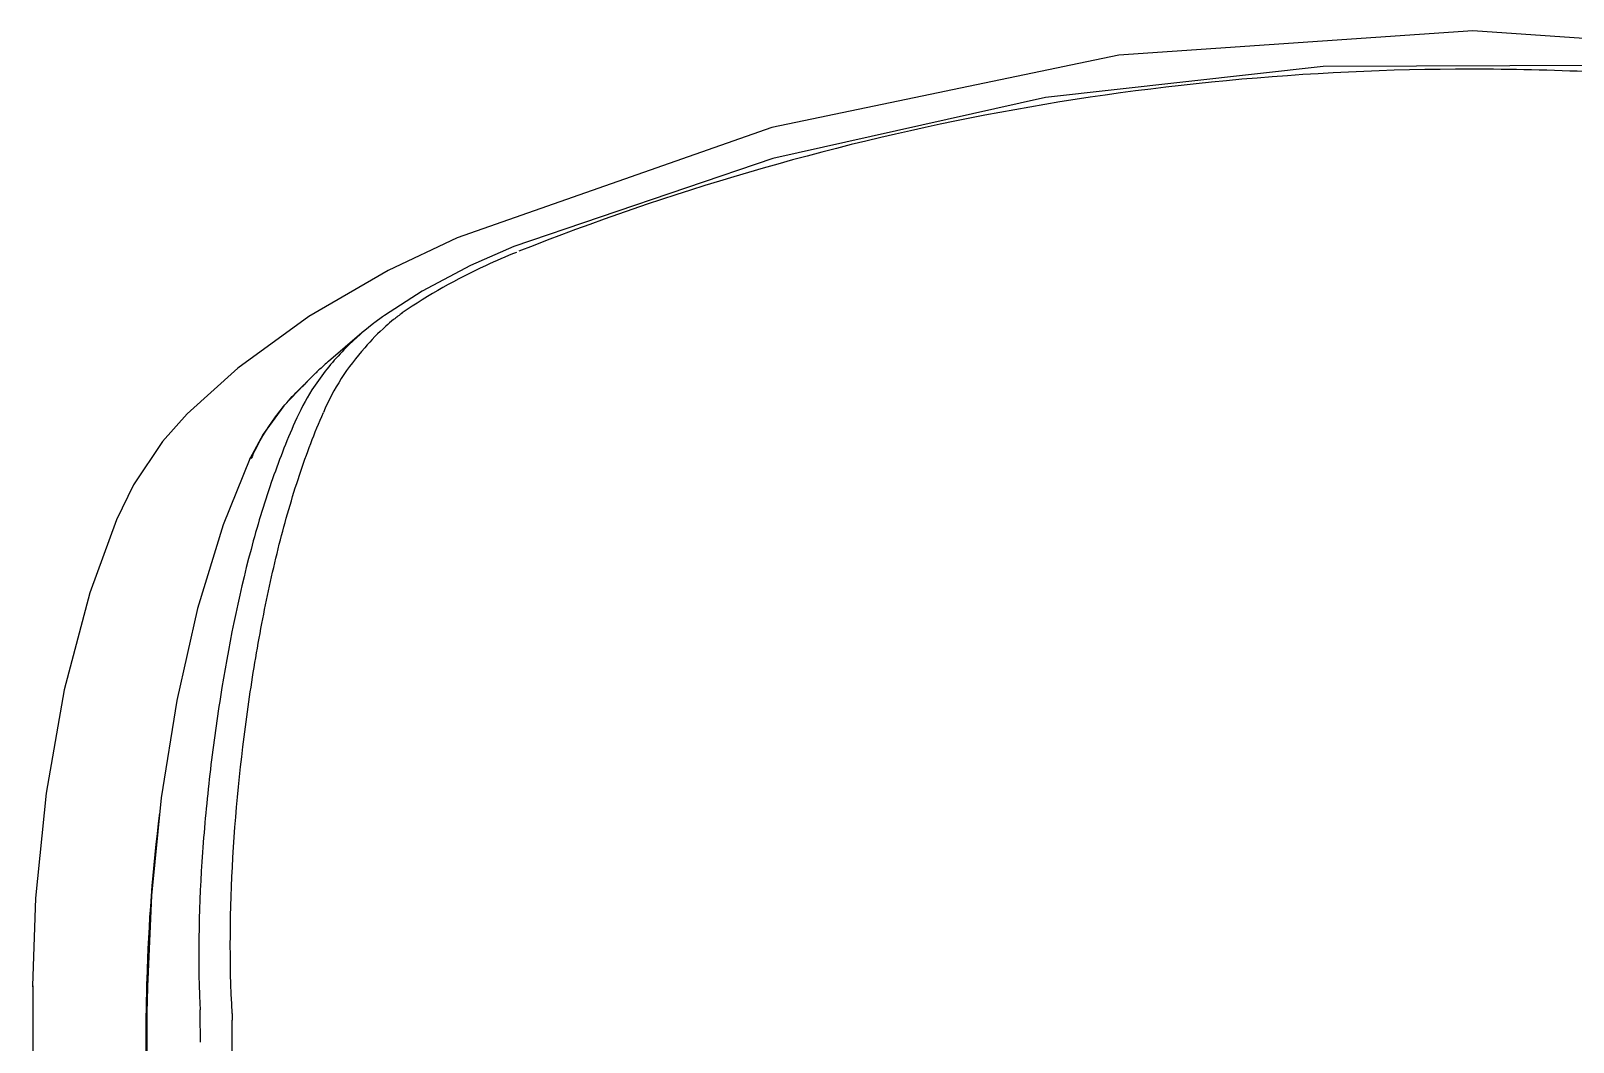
# Model space of a CAD drawing. Header units: millimetres. Extents: x 789 to 1209, y 393 to 987.
# Drawn here: x 937.43 to 960.43, y 915.36 to 930.45 of the extents above; entities that cross this region are included whole.
import ezdxf

# ---------------------------------------------------------------- set-up
doc = ezdxf.new("R2010")
doc.units = ezdxf.units.MM
doc.header["$LTSCALE"] = 0.1

msp = doc.modelspace()

# ---------------------------------------------------------------- linework, layer by layer
at = {"color": 7, "linetype": 'Continuous'}
for p, q in [((948.4804, 929.0048), (943.7896, 927.3575)), ((948.4942, 928.5414), (944.6319, 927.2296)), ((943.2665, 926.5611), (942.702, 926.198)), ((941.5764, 926.1832), (940.5171, 925.4135)), ((942.5435, 926.0835), (942.5391, 926.0802)), ((942.367, 925.9403), (941.8699, 925.5155)), ((942.3723, 925.9442), (942.3674, 925.9399)), ((941.8702, 925.5153), (941.8735, 925.5182)), ((940.5171, 925.4135), (939.7628, 924.7342)), ((941.6499, 925.3134), (941.6079, 925.2741)), ((941.6079, 925.2741), (941.4987, 925.1626)), ((941.5044, 925.1683), (941.5087, 925.1721)), ((939.7631, 924.7345), (939.3948, 924.3207)), ((939.7628, 924.7342), (939.7631, 924.7345)), ((940.8954, 924.4301), (940.6962, 924.0639)), ((939.3948, 924.3207), (938.9616, 923.6739)), ((940.6961, 924.0635), (940.6962, 924.0639)), ((940.6962, 924.0639), (940.7414, 924.12)), ((938.9616, 923.6739), (938.7075, 923.154)), ((938.7075, 923.154), (938.7076, 923.1543)), ((939.1737, 916.2971), (939.1714, 916.2015)), ((939.1638, 915.9275), (939.1499, 915.9158)), ((939.1606, 915.8247), (939.1606, 915.8223)), ((940.4323, 915.2064), (940.432, 915.6905))]:
    msp.add_line(p, q, dxfattribs=at)
for points in [[(974.0394, 927.3598), (969.3576, 929.0032), (964.195, 930.081), (958.9355, 930.4451), (953.6523, 930.0821), (948.4804, 929.0048)], [(973.1976, 927.2313), (969.2099, 928.5746), (965.0542, 929.4884), (960.8769, 929.9283), (956.7023, 929.9145), (952.5625, 929.4525), (948.4942, 928.5414)], [(943.7894, 927.3576), (942.7605, 926.8729), (941.5764, 926.1832)], [(944.6322, 927.2299), (943.985, 926.9447), (943.2665, 926.5611)], [(942.7021, 926.1981), (942.6738, 926.1781), (942.5618, 926.0971), (942.5435, 926.0835)], [(942.5391, 926.0802), (942.5202, 926.0655), (942.4091, 925.9754), (942.3723, 925.9442)], [(941.5047, 925.168), (941.2036, 924.8524), (940.8954, 924.4301)], [(940.6962, 924.0635), (940.2957, 923.0763), (939.9154, 921.8314), (939.606, 920.458), (939.3749, 919.0061), (939.2297, 917.5498), (939.1737, 916.297)], [(938.7077, 923.1543), (938.3101, 922.0633), (937.9281, 920.6146), (937.6574, 919.0751), (937.5008, 917.5091), (937.4548, 916.1992)], [(937.4582, 916.2012), (937.4547, 907.9405), (937.4759, 899.166), (937.4299, 890.3724)], [(939.1714, 916.2015), (939.165, 915.9674), (939.1606, 915.8247)], [(939.1606, 915.8221), (939.195, 905.5983), (939.1882, 896.1565)]]:
    msp.add_lwpolyline(points, dxfattribs=at)
for centre, radius, start, end in [((947.3494, 920.383), 7.312, 126.79583, 128.08007), ((944.6036, 923.1966), 3.5312, 136.54285, 147.58576), ((945.0971, 921.747), 4.9611, 130.57546, 132.56592), ((944.8459, 922.0112), 4.5965, 134.06948, 136.55458), ((944.9677, 921.8869), 4.7706, 133.52569, 134.08165), ((945.0161, 921.8358), 4.8409, 132.57015, 133.52502), ((944.5794, 923.2137), 3.5016, 147.60967, 156.4989), ((943.9773, 922.5297), 3.6157, 133.05186, 133.27164), ((948.9976, 920.3059), 9.0944, 155.20495, 155.6148), ((965.1784, 915.5459), 26.0313, 172.86499, 178.35443), ((937.6815, 916.1983), 0.2267, 179.77185, 182.36487), ((963.8692, 915.5864), 24.7215, 178.36105, 179.23639), ((955.584, 915.837), 16.4343, 179.86463, 180.1427), ((955.7425, 915.8367), 16.5928, 179.72673, 179.86485), ((945.158, 916.1554), 5.2123, 182.51594, 183.43941), ((883.6392, 915.2343), 56.3192, 0.12937, 0.61882)]:
    msp.add_arc(centre, radius, start, end, dxfattribs=at)
for points, knots in [([(973.1202, 927.1596), (971.9863, 927.6049), (969.682, 928.3957), (966.1387, 929.2535), (962.534, 929.7616), (957.6871, 929.9864), (951.6253, 929.4176), (946.9512, 928.0462), (944.7089, 927.1577)], [0, 0, 0, 0, 0.1257097, 0.2510009, 0.3756565, 0.5007549, 0.751109, 1, 1, 1, 1]), ([(944.6709, 927.1412), (944.5159, 927.0788), (943.9258, 926.8238), (943.3607, 926.5083), (942.9695, 926.2374)], [0, 0, 0, 0, 0.2597697, 1, 1, 1, 1]), ([(942.8396, 926.1387), (942.8, 926.1062), (942.6476, 925.976), (942.5065, 925.8325), (942.4093, 925.7192)], [0, 0, 0, 0, 0.255359, 1, 1, 1, 1]), ([(942.3674, 925.9399), (942.3383, 925.9149), (942.2256, 925.8152), (942.1181, 925.7094), (942.0418, 925.627)], [0, 0, 0, 0, 0.254258, 1, 1, 1, 1]), ([(942.4093, 925.7192), (942.2805, 925.5752), (942.0464, 925.2689), (941.8663, 924.9278), (941.7918, 924.7525)], [0, 0, 0, 0, 0.5036132, 1, 1, 1, 1]), ([(940.7414, 924.12), (940.8321, 924.3144), (941.0528, 924.6886), (941.3409, 925.0136), (941.4989, 925.1623)], [0, 0, 0, 0, 0.4971421, 1, 1, 1, 1]), ([(941.3683, 924.6098), (941.2371, 924.315), (940.9954, 923.689), (940.5876, 922.3297), (940.2983, 920.8703), (940.0911, 919.3575), (939.9456, 917.8298), (939.9176, 916.6816), (939.9507, 915.9265)], [0, 0, 0, 0, 0.1093084, 0.2269126, 0.4803292, 0.6120971, 0.7440288, 1, 1, 1, 1]), ([(940.4327, 915.7887), (940.3884, 916.5635), (940.4096, 918.1459), (940.6162, 920.1093), (940.8767, 921.6634), (941.1187, 922.7696), (941.415, 923.7995), (941.6591, 924.4478), (941.7925, 924.7528)], [0, 0, 0, 0, 0.2550594, 0.5186882, 0.6481051, 0.7727289, 0.8906003, 1, 1, 1, 1])]:
    msp.add_open_spline(points, degree=3, knots=knots, dxfattribs=at)
for points in [[(939.1922, 901.5442), (939.1921, 906.2949), (939.1618, 911.0455), (939.1499, 915.7962)], [(940.4327, 915.7887), (940.4334, 915.7558), (940.4355, 915.7228), (940.4339, 915.6899)]]:
    msp.add_open_spline(points, degree=3, dxfattribs=at)

doc.saveas('drawing.dxf')
